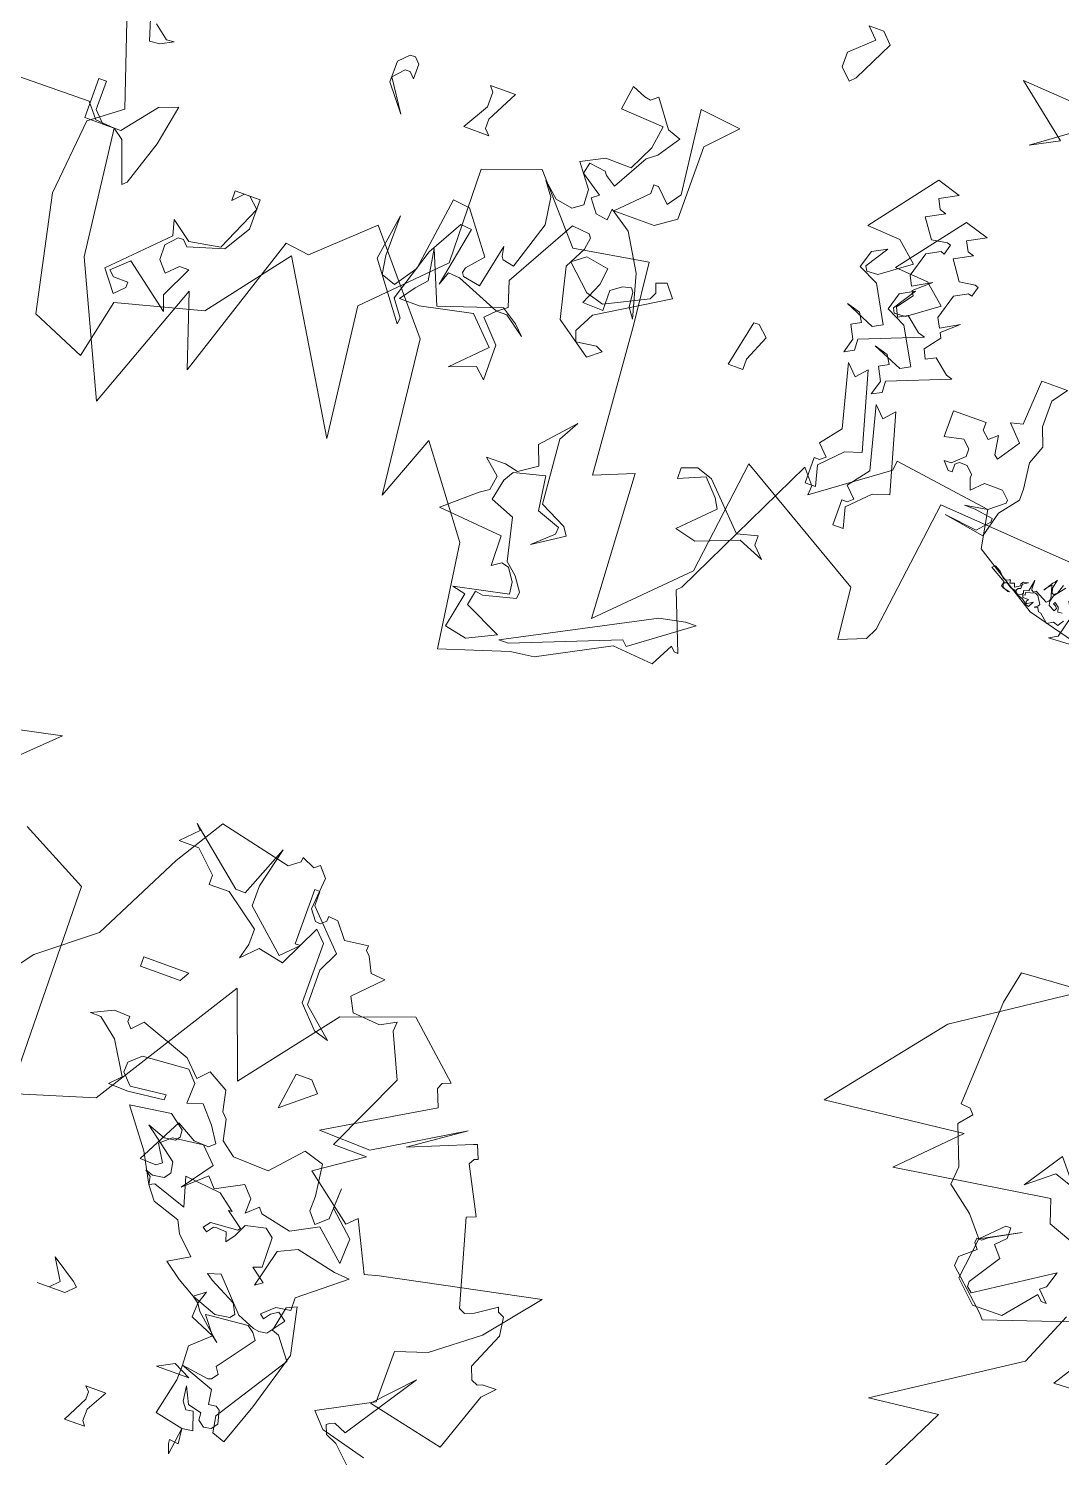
# Model space of a CAD drawing. Header units: metres. Extents: x -71 to 881, y -503 to 661.
# Drawn here: x 111.55 to 115.46, y 180.78 to 186.19 of the extents above; entities that cross this region are included whole.
import ezdxf

# ---------------------------------------------------------------- set-up
doc = ezdxf.new("R2010")
doc.units = ezdxf.units.M
doc.layers.add('ARBRE', color=100, linetype='Continuous', lineweight=13, true_color=0x00ff3f)

# ---------------------------------------------------------------- blocks, each defined once
blk = doc.blocks.new('WMF2', base_point=(0, 0.01))
at = {"color": 251, "lineweight": 0, "true_color": 0x636466}
for points in [[(81.23, -212.64), (86.45, -202.37), (92.4, -197.64), (98.49, -189.57)], [(210.72, -142.97), (221.5, -142.28), (222.26, -138.6), (222.84, -126.51), (221.75, -126.41), (221.24, -125.83), (222.46, -124.38), (220.76, -119.93), (220.93, -117.85), (217.92, -115.52), (216.01, -113.25), (211.75, -115.52), (215.09, -113.71), (215.69, -113.21), (216.23, -113.25), (216.29, -112.71), (215.78, -112.1), (217.44, -110.7), (217.53, -109.6), (213.13, -105.6), (212.64, -105.02), (197.13, -110.25), (202.88, -101.16), (188.84, -101.73)], [(190.12, -45.33), (178.29, -45.44), (176.89, -43.78), (174.7, -43.59), (173.01, -29.2), (166.39, -14.78), (160.89, -29.58), (158.19, -21.39), (152.68, -38.14), (149.95, -37.75), (143.85, -43.43), (139.57, -38.33), (135.29, -33.25), (133.39, -15.7), (130.63, -23.1), (123.64, -13.73), (121.99, -1.9), (114.39, -4.34), (111.72, -4.67), (103.98, -8.76), (99.27, -8.35), (97.95, -10.89), (97.46, -10.41), (97.02, -10.37), (99.54, -16.88), (99.06, -17.38), (95.41, -24.9), (90.83, -34.32), (89.42, -32.65), (89.51, -31.56), (81.64, -37.29), (81.55, -38.39), (70.38, -36.78), (69.61, -32.48), (62.22, -27.79), (49.27, -24.43)], [(39.67, -158.01), (44.92, -159.4), (46.44, -161.06), (40.43, -164.26), (40.42, -170.12), (36.91, -171.27), (31.95, -175.08), (27.13, -180.99), (44.83, -177.37), (46.41, -176.96), (49.12, -182.48), (50.2, -181.46), (55.69, -185.68), (50.55, -189.17), (54.41, -189.22), (50.23, -198.2), (52.48, -203.12), (52.39, -204.21), (54.12, -203.26), (57.28, -203.53), (58.15, -205.15), (55.25, -208.11), (56.89, -208.24), (57.74, -209.97), (58.25, -210.45), (58.2, -211), (60.88, -210.67), (62.28, -212.43), (63.37, -212.54), (63.42, -211.98), (64, -211.48), (64.56, -211.53), (65.45, -212.71), (65.14, -216.33), (66.13, -217.51), (66.73, -217.02), (68.24, -217.69), (68.28, -217.15), (69.45, -216.26), (77.76, -218.17), (81.23, -212.64), (81.23, -212.64)], [(122.03, -4.59), (121.2, -8.62), (122.72, -8.94), (116.58, -10.22), (116.74, -11.56), (117.68, -13), (118.53, -13.17), (119.53, -12.5), (119.62, -15.95), (127.05, -16.59), (123.52, -19.64), (122.5, -20.31), (122.25, -21.93), (124.05, -23.52), (121.84, -23.52), (120.32, -23.2), (118.31, -24.55), (119.17, -26.74), (115.88, -30.39), (117.14, -28.09), (116.53, -20.76), (113.49, -19.25), (112.89, -18.34), (116.25, -16.14), (114.07, -18.14), (114, -18.92), (116.7, -19.9), (117.23, -23.8), (120.73, -22.94), (121.42, -21.76), (121.9, -19.39), (119.14, -18.3), (118.02, -13.51), (116.67, -12.35), (115.65, -10.82), (115.72, -10.05), (119.34, -9.11), (120.19, -9.29), (120.53, -7.61), (116.29, -5.59), (119.5, -4.04), (122.03, -4.59), (122.03, -4.59)], [(100.3, -13.3), (97.37, -13.9), (96.16, -13.9), (102.61, -9.16), (103.21, -9.75), (114.9, -5.14), (116, -5.14), (100.3, -13.3), (100.3, -13.3)], [(215.12, -142.21), (227.2, -134.24), (237.13, -121.84), (221.43, -123.58), (227.53, -117.47), (210.08, -120.09), (209.21, -117.47), (201.41, -114.58)], [(204.04, -108.47), (206.64, -102.36), (221.47, -92.77), (213.62, -93.64), (218.84, -83.17), (228.67, -76.4), (223.08, -70.7), (221.59, -68.47), (214.46, -63.39), (212.7, -59.01), (209.83, -58.98), (210.04, -58.28), (209.88, -57.88), (205.22, -63.07), (204.55, -62.86), (196.2, -62.98), (185.71, -63.11)], [(177.9, -56.66), (174.32, -45.95), (177.81, -43.34), (178.67, -34.61), (175.87, -21.54), (169.72, -18.91), (168.26, -25.61), (158.55, -28.14), (151.66, -37.02), (141.23, -19.49), (142.97, -34.33), (135.13, -42.17), (135.3, -53.01), (129.01, -55.27), (122.91, -48.29), (114.53, -49.68), (113.77, -42.55), (112.45, -25.61), (108.09, -27.35), (107.21, -10.78), (98.49, -19.49), (96.74, -32.59), (81.64, -23.67), (81.04, -17.76), (78.09, -18.94), (77.45, -20.28), (75.41, -35.48), (59.11, -34.32)], [(40.11, -155.63), (43.05, -158.46), (44.35, -159.02), (44.76, -160.04), (44.45, -160.3), (43.92, -160.51), (42.49, -159.91), (37.1, -168.03), (40.97, -163.9), (32.15, -161.95), (29.82, -168.64), (28.52, -170), (30.14, -169.93), (30.65, -169.72), (31.37, -170.03), (31.94, -171.46), (30.17, -175.61), (30.45, -177.74), (31.15, -178.04), (31.35, -178.56), (33.6, -177.07), (34.61, -176.66), (35.32, -176.96), (38.04, -186.65), (37.02, -187.05), (39.7, -192.27), (39.35, -192.88), (38.94, -193.04), (39.56, -194.57), (39.97, -194.4), (46.81, -191.62), (41.05, -195.63), (50.47, -189.97), (56.38, -190.15), (44.99, -196.88), (45.76, -198.84), (45.47, -199.54), (44.55, -199.92), (50.64, -205.39), (58.51, -202.62), (66.66, -192.17), (70.16, -201.76), (80.62, -185.19), (89.7, -182.43), (90.01, -206.45), (97.85, -210.62)], [(106.23, -212.96), (97.57, -221.28), (108.11, -219.06)], [(95.41, -24.9), (93.1, -25.5), (93.1, -24.4), (91.88, -23.19), (94.81, -24.4), (99.43, -22.59), (101.87, -23.19), (98.33, -26.72), (98.94, -27.82), (100.65, -29.64), (103.57, -28.43), (103.57, -29.64), (101.87, -30.26), (100.05, -29.64), (95.41, -24.9), (95.41, -24.9)], [(57.77, -28.84), (58.63, -30.3), (56.93, -35.37), (57.37, -30.33), (54.22, -29.5), (53.25, -31.47), (53.04, -32.3), (51.55, -33.16), (53.17, -30.11), (53.78, -27.79), (53.47, -27.25), (51.12, -26.63), (45.81, -30.31), (45.66, -26.44), (59.37, -25.77), (58.42, -26.33), (57.77, -28.84), (57.77, -28.84)], [(169.87, -28.84), (169.25, -28.23), (167.56, -28.23), (167.56, -27.6), (168.66, -26.5), (170.48, -28.84), (164.64, -34.67), (165.12, -36.39), (162.8, -34.67), (159.28, -35.28), (156.97, -40.52), (158.19, -41.62), (158.8, -41.62), (159.88, -40.52), (159.88, -41.62), (156.97, -41.62), (156.97, -38.21), (158.8, -35.28), (162.8, -34.07), (163.41, -34.67), (164.03, -34.67), (165.12, -33.45), (165.12, -31.75), (164.03, -30.53), (162.8, -31.75), (161.71, -31.75), (163.41, -28.23), (162.8, -26.5), (168.04, -30.53), (169.87, -28.84), (169.87, -28.84)], [(58.41, -28.05), (58.73, -27.66), (58.86, -27.41), (59.43, -27.6), (60.1, -27.17), (61.07, -28.04), (61.37, -28.09), (61.58, -28.52), (61.97, -28.4), (61.62, -28.65), (61.49, -28.9), (62.03, -29.74), (62.37, -29.92), (63.43, -29.61), (63.34, -29.34), (63.61, -29.26), (63.52, -29), (62.86, -28.99), (63.01, -28.72), (62.94, -28.47), (62.26, -28.88), (62.57, -28.28), (62.89, -28.34), (63.48, -28.85), (64.34, -29.1), (64.6, -29.45), (65.11, -29.53), (65.65, -29.92), (65.93, -29.83), (66.02, -29.66), (65.89, -29.26), (65.11, -29.09), (65.26, -29.04), (66.15, -29.41), (66.02, -29.89), (67.84, -30.97), (67.51, -31.22), (66.81, -30.85), (66.26, -30.24), (65.89, -30.14), (65.56, -30.31), (65.43, -30.34), (65.4, -29.99), (64.88, -30.15), (64.76, -29.76), (64.15, -30.11), (64.22, -30.34), (64, -30.58), (63.48, -30.72), (64.02, -30.36), (64.06, -29.83), (64.32, -29.76), (64.47, -29.5), (64.37, -29.25), (64.12, -29.12), (63.68, -29.31), (63.59, -29.47), (63.68, -29.74), (63.15, -29.91), (62.91, -31.2), (62.89, -30.2), (62.83, -30.07), (62.59, -29.93), (62.37, -30.14), (60.91, -29.37), (60.7, -29.58), (60.56, -29.85), (60.92, -31.25), (60.95, -31.35), (61.49, -30.77), (61.62, -30.52), (60.95, -31.58), (60.73, -31.77), (60.58, -32.05), (60.79, -31.06), (60.63, -30.55), (60.45, -30.45), (60.1, -30.71), (59.75, -31.73)], [(59.42, -31.56), (60.41, -30.31), (60.57, -29.63), (60.56, -29.41), (60.48, -29.15), (59.78, -28.78), (59.61, -29.12), (59.81, -29.35), (60.09, -29.48), (59.99, -29.66), (59.52, -29.31), (59.36, -28.78), (58.88, -28.85)], [(85.82, -32.33), (85.2, -32.33), (84.59, -32.83), (85.82, -34.04), (83.99, -36.36), (85.82, -43.43), (84.59, -42.2), (83.5, -43.43), (81.06, -34.64), (82.88, -34.04), (85.2, -31.73), (84.59, -29.42), (85.82, -29.42), (85.82, -32.33), (85.82, -32.33)], [(90.23, -35.66), (89.63, -35.66), (89.02, -36.14), (90.23, -37.37), (88.4, -39.67), (90.23, -46.74), (89.02, -45.52), (87.92, -46.74), (85.48, -37.97), (87.31, -37.37), (89.63, -35.05), (89.02, -32.72), (90.23, -32.72), (90.23, -35.66), (90.23, -35.66)], [(127.86, -39.54), (126.03, -38.33), (124.94, -37.24), (127.24, -38.94), (128.46, -38.94), (129.55, -37.85), (127.24, -35.41), (127.24, -31.39), (128.46, -32.48), (131.38, -31.39), (127.86, -34.91), (130.76, -37.85), (136.62, -36.62), (138.93, -36.62), (137.71, -38.33), (136.62, -39.54), (137.23, -43.08), (134.79, -37.24), (127.86, -39.54), (127.86, -39.54)], [(70.82, -34.21), (69.59, -35.56), (69.59, -35.99), (71.7, -36.34), (72.94, -36.34), (70.38, -36.78), (68.72, -38.1), (68.72, -38.45), (69.59, -39.32), (71.7, -39.32), (72.94, -38.1), (73.38, -39.32), (73.38, -39.76), (74.16, -40.55), (75.04, -40.55), (75.48, -40.2), (75.48, -39.32), (75.92, -39.32), (76.72, -40.2), (75.92, -40.2), (74.6, -41.44), (74.6, -42.32), (75.48, -43.11), (77.6, -42.67), (77.6, -45.66), (73.81, -45.66), (73.81, -44.79), (72.94, -44), (72.05, -44.79), (71.7, -42.67), (71.26, -42.32), (69.59, -44.79), (71.26, -46.54), (69.94, -46.89), (69.59, -52), (66.59, -52), (67.83, -50.32), (67.83, -47.34), (67.04, -45.22), (67.83, -43.11), (67.48, -40.2), (67.48, -38.89), (69.16, -36.78), (69.94, -33.86), (74.6, -34.65), (70.82, -34.21), (70.82, -34.21)], [(120.42, -66.45), (119.65, -67.04), (117.45, -64.06), (115.93, -63.49), (117.61, -61.04), (118.69, -60.22), (120.94, -56.22), (122.15, -57.02), (122.44, -57.42), (124.35, -57.69), (124.6, -56.41), (122.13, -54.73), (122.91, -54.15), (121.8, -52.67), (120.44, -52.47), (120.32, -53.77), (117.85, -52.09), (115.45, -48.04), (114.13, -43.19), (114.93, -44.29), (115.11, -45.98), (115.4, -46.38), (116.35, -46.16), (117.52, -45.28), (117.5, -42.97), (119.86, -43.05), (118.8, -45.54), (118.53, -47.44), (121.17, -47.9), (122.64, -46.8), (121.69, -48.6), (121.49, -49.97), (121.78, -50.35), (123.77, -50.57), (128.28, -42.59), (127.38, -39.75), (128.46, -38.94), (133.52, -40.99), (134.82, -41.11), (135.39, -39.6), (134.06, -46.44), (135.36, -46.55), (137.61, -42.55), (139.52, -36.52), (138.12, -34.62), (138.22, -33.95), (142.72, -39.97), (141.89, -45.21), (141.95, -40.55), (141.61, -38.48), (139.96, -37.89), (138.27, -40.36), (137.04, -48.82), (135.07, -48.6), (131.68, -44.07), (133.27, -42.27), (133.42, -41.67), (133.14, -41.28), (131.16, -40.93), (130.09, -45.87), (129.9, -44.79), (129.67, -44.48), (128.38, -44.23), (126.63, -49.66), (127.08, -52.73), (128.25, -54.29), (126.47, -52.71), (124.5, -52.36), (123.39, -53.17), (123.49, -54.92), (125.42, -57.49), (122.86, -58.8), (119.88, -58.72), (118.5, -61.58), (118.12, -64.16), (123.08, -64.47), (122.69, -67.2), (121.11, -66.56), (120.42, -66.45), (120.42, -66.45)], [(122.64, -46.8), (119.8, -44.2), (117.78, -43.62), (113.05, -45.94), (112.69, -46.71), (113.05, -47.75), (111.9, -48.16), (110.76, -46.76), (118.41, -42.1), (119.56, -39.88), (119.15, -38.74), (116.82, -39.05), (116.04, -38.68), (117.45, -37.54), (121.56, -40.46), (122.95, -46.17), (122.64, -46.8), (122.64, -46.8)], [(174.7, -43.59), (178.13, -43.59), (178.13, -48.16), (177.26, -48.16), (177.26, -44.83), (176.02, -43.59), (173.91, -43.59), (170.9, -47.37), (168.8, -48.16), (169.68, -43.59), (171.36, -38.49), (171.81, -38.05), (173.47, -42.7), (174.7, -43.59), (174.7, -43.59)], [(99.65, -46.23), (100.87, -43.31), (100.87, -42.08), (102.57, -42.08), (101.47, -47.33), (100.87, -47.33), (99.65, -46.23), (99.65, -46.23)], [(82.59, -63.67), (82.02, -62.61), (81.29, -62.4), (83.29, -61.31), (81.8, -59.17), (80.03, -59.45), (79.63, -59.31), (79.98, -58.16), (80.39, -58.29), (81.86, -57.49), (82.69, -54.71), (82.12, -53.66), (80.09, -54.82), (81.89, -53.24), (81.61, -52.7), (82.93, -50.96), (82.44, -49.93), (81.38, -50.49), (79.67, -49.09), (78.94, -48.87), (85.72, -46.19), (85.64, -44.92), (86.71, -44.35), (86.21, -45.98), (87.01, -47.47), (85.95, -48.04), (86.55, -49.02), (88.1, -49.47), (84.71, -48.03), (83.64, -48.6), (85.9, -52.66), (88.14, -53.77), (87.55, -55.72), (85.96, -56.58), (87.61, -54.06), (87.34, -53.53), (86.07, -53.59), (82.77, -55.98), (85.1, -58.01), (88.93, -58.28), (83.26, -65.56), (80.58, -64.76), (82.59, -63.67), (82.59, -63.67)], [(87.01, -67), (86.45, -65.93), (85.72, -65.71), (87.73, -64.61), (86.24, -62.48), (84.47, -62.76), (84.07, -62.63), (84.4, -61.49), (84.81, -61.62), (86.3, -60.82), (87.13, -58.03), (86.56, -56.98), (84.52, -58.13), (86.33, -56.54), (86.04, -56.01), (87.37, -54.28), (86.87, -53.24), (85.82, -53.82), (84.11, -52.42), (83.35, -52.19), (90.12, -49.5), (90.07, -48.23), (91.12, -47.66), (90.64, -49.3), (91.42, -50.77), (90.37, -51.37), (90.96, -52.33), (92.52, -52.8), (89.13, -51.34), (88.07, -51.91), (90.31, -55.97), (92.58, -57.08), (91.99, -59.05), (90.39, -59.91), (92.05, -57.37), (91.75, -56.85), (90.49, -56.9), (87.19, -59.31), (89.51, -61.33), (93.35, -61.59), (87.7, -68.89), (85.01, -68.09), (87.01, -67), (87.01, -67)], [(113.17, -63.62), (113.17, -55.18), (115.36, -53.65), (120.07, -53.65), (116.91, -56.82), (116.91, -57.81), (116.37, -57.81), (114.82, -56.28), (113.72, -57.81), (114.82, -67.35), (110.12, -66.81), (113.17, -63.62), (113.17, -63.62)], [(174.22, -55.94), (172.57, -54.64), (171.71, -54.74), (173.12, -54.01), (174.29, -53.87), (175.3, -57.08)], [(147.98, -61.05), (146.87, -62.15), (146.26, -62.15), (145.66, -61.53), (145.66, -59.83), (146.26, -60.44), (146.87, -60.44), (147.98, -59.23), (145.66, -55.68), (147.98, -58.61), (147.98, -61.05), (147.98, -61.05)], [(136.37, -58.45), (136.37, -57.37), (135.76, -56.76), (138.68, -56.76), (136.98, -59.69), (136.98, -61.39), (137.47, -62), (134.54, -62), (136.37, -58.45), (136.37, -58.45)], [(74.34, -79.76), (79.68, -75.87), (76.6, -77.49), (82.66, -82.33), (73, -81.67)], [(97.72, -81.01), (100.04, -76.4), (100.64, -75.79), (101.87, -77), (101.87, -78.71), (99.41, -81.01), (100.64, -82.24), (98.93, -82.24), (97.72, -81.01), (97.72, -81.01)], [(216.62, -108.51), (216.01, -113.25), (213.7, -115.58), (213.1, -115.58), (213.1, -114.35), (214.19, -113.25), (213.1, -112.03), (215.41, -108.51), (215.41, -107.9), (214.8, -107.41), (206.64, -112.66), (207.25, -110.82), (207.86, -110.33), (206.64, -109.11), (207.25, -109.11), (207.86, -109.72), (210.77, -106.2), (214.19, -106.2), (216.62, -108.51), (216.62, -108.51)], [(208.1, -122), (210.46, -122.83), (213.34, -120.5), (210.43, -124.86), (208.1, -122), (208.1, -122)], [(59.93, -151.15), (60.32, -152.23), (60.38, -152.67), (59.29, -152.55), (59.49, -154.26), (58.26, -154.43), (58.99, -156.48), (59.78, -156.36), (60.39, -157.12), (60.6, -158.84), (59.69, -157), (58.12, -156.61), (58.04, -155.76), (57.3, -155.21), (56.47, -155.37), (55.94, -156.07), (56.34, -157.53), (56.79, -157.86), (57.66, -157.75), (57.9, -159.41), (61.78, -160.83), (58.66, -160.38), (58.28, -160.48), (57.75, -161.18), (58.26, -161.95), (55.2, -166.06), (55.75, -166.8), (56.5, -167.36), (60.96, -166.95), (61.31, -166.89), (59.77, -164.96), (59.07, -164.44), (62, -167.02), (62.51, -167.79), (63.26, -168.35), (60.34, -167.25), (58.66, -167.5), (58.28, -168), (58.89, -169.15), (61.9, -170.7), (62.6, -171.21), (61.18, -171.65), (57.84, -168.06), (55.81, -167.24), (55.17, -167.15), (54.29, -167.27), (52.87, -169.18), (53.82, -169.88), (54.6, -169.37), (55.15, -168.63), (55.66, -169.01), (54.32, -170.26), (52.66, -170.5), (52.66, -171.97), (47.81, -175.9), (49.56, -176.04), (54.15, -177.07), (56.26, -176.06), (57.34, -171.75), (56.54, -172.31), (58.19, -173.55), (57.21, -173.91), (57.26, -177.31), (58.26, -178.06), (60.53, -177.56), (61.17, -176.18), (61.91, -175.17), (62.25, -176.19), (63.37, -176.26), (63.72, -176.21), (64.28, -175.46), (64.78, -175.83), (64.22, -176.58), (61.08, -176.8), (60.89, -177.07), (62.8, -178.48), (62.37, -178.54), (64.31, -180), (68.46, -180.44), (67.52, -177.18), (71.39, -178.5), (71.97, -178.23), (72.13, -179.07), (72.84, -179.59), (71.95, -179.32), (70.65, -179.51), (70.12, -180.21), (70.34, -181.46), (74.19, -184.37), (72.12, -183.59), (70.89, -183.77), (70.51, -184.27), (70.59, -185.1), (72.3, -186.38), (76.95, -185.71), (73.74, -181.48), (71.97, -178.23), (70.82, -176.69), (67.68, -175.65), (66.98, -174.25), (64.97, -172.31), (67.26, -170.98), (65.32, -169.52), (63.26, -168.35), (62.04, -169.25), (62.51, -167.79), (62.6, -166.17), (59.77, -164.96), (61.9, -163.05), (61.78, -160.83), (61.83, -159.09), (62.73, -154.97), (59.49, -154.26), (59.93, -151.15), (59.93, -151.15)], [(70.48, -153.72), (70.48, -154.59), (70.98, -155.09), (68.65, -155.09), (70, -152.75), (70, -151.4), (69.61, -150.88), (71.95, -150.88), (70.48, -153.72), (70.48, -153.72)], [(56.45, -156.83), (51.18, -165.09), (52.99, -167.49), (53.79, -167.78), (53.24, -170.6), (52.14, -171.11), (51.01, -165.85), (52.98, -159.15), (54.67, -154.45), (56.12, -154.97), (56.45, -156.83), (56.45, -156.83)], [(62.6, -160.74), (60.66, -159.76), (64.44, -159.76), (62.6, -160.74), (62.6, -160.74)], [(78.47, -163.95), (77.51, -164.92), (78.97, -167.27), (76.15, -165.41), (75.64, -164.92), (76.63, -163.95), (79.84, -163.95), (78.47, -163.95), (78.47, -163.95)], [(52.76, -180.21), (55.75, -178.63), (59.24, -179.37), (59.71, -180), (60.98, -178.83), (60.92, -180.53), (62.07, -181.8), (65.07, -180.21), (66.12, -181.35), (68.53, -179.14), (66.06, -182.57), (67.81, -184.35), (71.26, -183.89), (72.51, -182.83), (71.38, -180.95), (72, -180.48), (73.83, -180.56), (71.19, -185.7), (68.92, -184.4), (67.21, -184.32), (66.57, -184.91), (67.73, -186.66), (69.36, -188.54), (71.08, -188), (71, -190.33), (72.16, -191.6), (77.42, -191.2), (78.69, -190.03), (78.74, -188.92), (77.57, -187.67), (73.52, -188.11), (73.54, -187.51), (77.6, -187.05), (79.9, -187.14), (78.75, -188.32), (80.93, -191.95), (83.16, -193.74), (84.39, -193.79), (82.02, -194.91), (80.2, -194.84), (80.22, -194.22), (79.64, -193.6), (78.5, -194.76), (72.73, -192.72), (70.97, -190.94), (69.83, -192.11), (67.56, -190.81), (67.04, -188.46), (66.45, -187.83), (65.94, -185.49), (64.29, -184.21), (60.16, -184.05), (57.09, -187.45), (54.82, -186.75), (54.35, -183.2), (54.41, -181.49), (53.37, -180.24), (52.1, -181.39), (51.95, -184.94), (52.04, -182.63), (49.22, -180.06), (49.34, -177.15), (52.76, -180.21), (52.76, -180.21)], [(59.05, -195.06), (57.96, -193.84), (61.5, -190.92), (60.89, -195.06), (59.05, -195.06), (59.05, -195.06)], [(62.92, -202.64), (62.92, -209.57), (64.13, -210.8), (66.44, -206.05), (69.38, -206.67), (71.07, -204.94), (70.59, -206.67), (70.59, -208.49), (74.6, -211.4), (76.92, -211.4), (76.92, -212.49), (79.35, -214.81), (81.66, -214.81), (79.84, -216.64), (80.44, -217.25), (73.99, -211.89), (72.89, -211.89), (70.59, -217.73), (71.68, -213.12), (71.68, -210.8), (67.05, -206.67), (65.23, -208.49), (65.83, -208.49), (65.83, -214.81), (65.23, -214.81), (65.23, -213.12), (61.21, -208.97), (62.31, -206.67), (62.31, -202.64), (58.89, -199.71), (60.6, -200.21), (62.92, -202.64), (62.92, -202.64)], [(80.95, -201.5), (75.73, -201.5), (76.34, -200.42), (80.95, -200.42), (80.95, -201.5), (80.95, -201.5)]]:
    blk.add_lwpolyline(points, dxfattribs=at)

msp = doc.modelspace()

# ---------------------------------------------------------------- block references
at = {"layer": 'ARBRE', "color": 251, "lineweight": 5, "true_color": 0x636466, "xscale": 0.03451886634015593, "yscale": 0.03451886634015593, "zscale": 0.03451886634015593, "rotation": 160.1685466476646}
for p in [(117.0386, 182.3467), (120.8371, 175.3972), (112.2578, 175.1804)]:
    msp.add_blockref('WMF2', p, dxfattribs=at)

doc.saveas('drawing.dxf')
